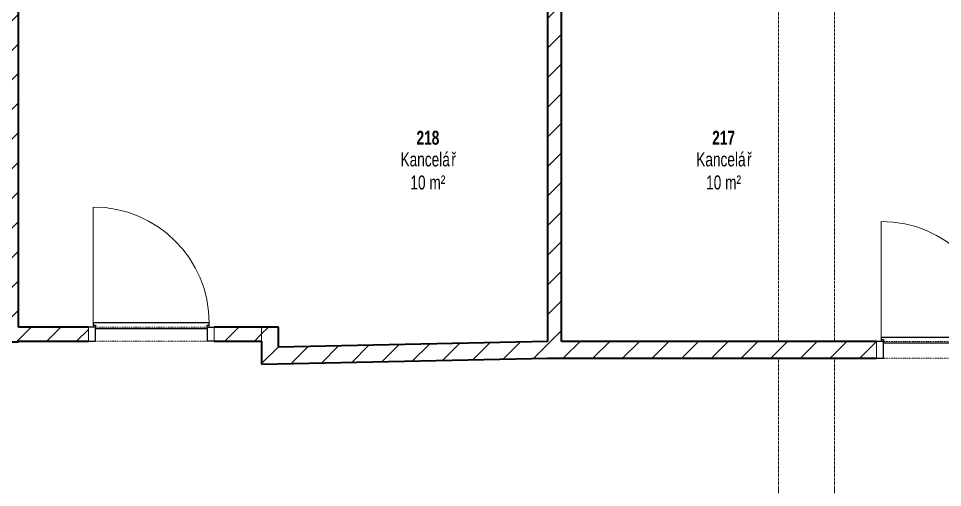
# Model space of a CAD drawing. Header units: millimetres. Extents: x 48671 to 278361, y -45352 to 20466.
# Drawn here: x 78250 to 84863, y -21236 to -17878 of the extents above; entities that cross this region are included whole.
import ezdxf

# ---------------------------------------------------------------- set-up
doc = ezdxf.new("R2010")
doc.units = ezdxf.units.MM
doc.linetypes.add('Dash dot dot', pattern=[5, 2, -1, 0, -1, 0, -1])
doc.linetypes.add('Čerchovaná se dvěma tečkami', pattern=[2.59, 1, -0.53, 0, -0.53, 0, -0.53])
for name, color, linetype, lineweight in [('A-AREA-IDEN', 2, 'Continuous', 9), ('A-DETL', 90, 'Continuous', 13), ('A-DOOR', 31, 'Continuous', 13), ('A-DOOR-FRAM', 31, 'Continuous', 25), ('A-WALL', 113, 'Continuous', 13), ('A-WALL-PATT', 111, 'Continuous', 35)]:
    doc.layers.add(name, color=color, linetype=linetype, lineweight=lineweight)
doc.styles.add('Arial_1', font='arial.ttf', dxfattribs={"width": 0.7, "height": 100})
doc.styles.add('Arial_B', font='arialbd.ttf', dxfattribs={"width": 0.7, "height": 100})
pattern_1 = [(45, (0, 0), (-106.06602, 106.06602), [])]

# ---------------------------------------------------------------- blocks, each defined once
blk = doc.blocks.new('DVERE_1k_oblozka - DD03_01_800x1970_koupelna-1935638-1NP_NÁVRH B')
at = {"layer": 'A-DOOR'}
for p, q in [((-415, 57.1), (-415, 917.1)), ((305, 87.1), (-305, 87.1)), ((415, 87.1), (415, 57.1)), ((-400, 57.1), (-450, 57.1)), ((-450, 57.1), (-450, -62.9)), ((-400, -62.9), (-400, 57.1)), ((450, 57.1), (400, 57.1)), ((400, 57.1), (400, -62.9)), ((450, -62.9), (450, 57.1)), ((-450, -62.9), (-400, -62.9)), ((400, -62.9), (450, -62.9))]:
    blk.add_line(p, q, dxfattribs=at)
at = {"layer": 'A-DOOR', "lineweight": 25}
for p, q in [((415, 87.1), (-415, 87.1)), ((-415, 87.1), (-415, 72.1)), ((-415, 72.1), (-400, 72.1)), ((-400, 72.1), (-400, 57.1)), ((400, 57.1), (400, 72.1)), ((400, 72.1), (415, 72.1)), ((415, 72.1), (415, 87.1)), ((-400, 47.1), (400, 47.1))]:
    blk.add_line(p, q, dxfattribs=at)
at = {"layer": 'A-DOOR', "linetype": 'Čerchovaná se dvěma tečkami'}
for p, q in [((-400, 57.1), (400, 57.1)), ((-400, -62.9), (400, -62.9))]:
    blk.add_line(p, q, dxfattribs=at)
at = {"layer": 'A-DOOR'}
blk.add_arc((-415, 87.1), 830, 360, 90, dxfattribs=at)
at = {"layer": 'A-DOOR-FRAM'}
for p, q in [((-400, 57.1), (-450, 57.1)), ((-400, -62.9), (-400, 57.1)), ((400, 57.1), (400, -62.9)), ((400, 57.1), (450, 57.1)), ((-450, -62.9), (-400, -62.9)), ((450, -62.9), (400, -62.9))]:
    blk.add_line(p, q, dxfattribs=at)
blk = doc.blocks.new('DVERE_1k_oblozka - DD03_01_800x1970_koupelna-1549521-1NP_NÁVRH B')
at = {"layer": 'A-DOOR'}
for p, q in [((-415, 47.1), (-415, 907.1)), ((305, 77.1), (-305, 77.1)), ((415, 77.1), (415, 47.1)), ((-400, 47.1), (-450, 47.1)), ((-450, 47.1), (-450, -52.9)), ((-400, -52.9), (-400, 47.1)), ((450, 47.1), (400, 47.1)), ((400, 47.1), (400, -52.9)), ((450, -52.9), (450, 47.1)), ((-450, -52.9), (-400, -52.9)), ((400, -52.9), (450, -52.9))]:
    blk.add_line(p, q, dxfattribs=at)
at = {"layer": 'A-DOOR', "lineweight": 25}
for p, q in [((415, 77.1), (-415, 77.1)), ((-415, 77.1), (-415, 62.1)), ((415, 62.1), (415, 77.1)), ((-415, 62.1), (-400, 62.1)), ((-400, 62.1), (-400, 47.1)), ((-400, 37.1), (400, 37.1)), ((400, 47.1), (400, 62.1)), ((400, 62.1), (415, 62.1))]:
    blk.add_line(p, q, dxfattribs=at)
at = {"layer": 'A-DOOR', "linetype": 'Čerchovaná se dvěma tečkami'}
for p, q in [((-400, 47.1), (400, 47.1)), ((-400, -52.9), (400, -52.9))]:
    blk.add_line(p, q, dxfattribs=at)
at = {"layer": 'A-DOOR'}
blk.add_arc((-415, 77.1), 830, 360, 90, dxfattribs=at)
at = {"layer": 'A-DOOR-FRAM'}
for p, q in [((-400, 47.1), (-450, 47.1)), ((-400, -52.9), (-400, 47.1)), ((400, 47.1), (400, -52.9)), ((400, 47.1), (450, 47.1)), ((-450, -52.9), (-400, -52.9)), ((450, -52.9), (400, -52.9))]:
    blk.add_line(p, q, dxfattribs=at)

msp = doc.modelspace()

# ---------------------------------------------------------------- hatches: boundary and pattern name
at = {"layer": 'A-WALL-PATT', "lineweight": 13}
h = msp.add_hatch(dxfattribs=at)
h.set_pattern_fill('FP_21', color=256, style=0, pattern_type=2)
h.set_pattern_definition(pattern_1)
h.paths.add_polyline_path([(78249.8, -20193), (78249.8, -17408.3), (78146.8, -17408.3), (78147.1, -17488.3), (78153.3, -17488.3), (78153.3, -17888.3), (77759.8, -17888.3), (77759.8, -20193)])
h = msp.add_hatch(dxfattribs=at)
h.set_pattern_fill('FP_21', color=256, style=0, pattern_type=2)
h.set_pattern_definition(pattern_1)
h.paths.add_polyline_path([(82136, -20310.9), (82136, -17408.3), (82036, -17408.3), (82036, -20310.9)])
h = msp.add_hatch(dxfattribs=at)
h.set_pattern_fill('FP_21', color=256, style=0, pattern_type=2)
h.set_pattern_definition(pattern_1)
h.paths.add_polyline_path([(79989.8, -20188), (79989.8, -20088), (79649.8, -20088), (79649.8, -20188)])
h.paths.add_polyline_path([(78249.8, -20188), (78749.8, -20188), (78749.8, -20088), (78249.8, -20088)])
h = msp.add_hatch(dxfattribs=at)
h.set_pattern_fill('FP_21', color=256, style=0, pattern_type=2)
h.set_pattern_definition(pattern_1)
h.paths.add_polyline_path([(79989.8, -20353.9), (80109.8, -20351.3), (80109.8, -20088), (79989.8, -20088), (79989.8, -20230.4)])
h = msp.add_hatch(dxfattribs=at)
h.set_pattern_fill('FP_21', color=256, style=0, pattern_type=2)
h.set_pattern_definition(pattern_1)
h.paths.add_polyline_path([(80109.8, -20351.3), (82036, -20311.1), (82036, -20191), (80109.8, -20231.3)])
h = msp.add_hatch(dxfattribs=at)
h.set_pattern_fill('FP_21', color=256, style=0, pattern_type=2)
h.set_pattern_definition(pattern_1)
h.paths.add_polyline_path([(86027.4, -20310.9), (86026.3, -20190.9), (85916, -20190.9), (85917, -20301.2), (85667, -20303.3), (85666, -20190.9), (85289.7, -20190.9), (85289.7, -20310.9)])
h.paths.add_polyline_path([(84389.7, -20310.9), (84389.7, -20190.9), (82136, -20190.9), (82136, -20310.9), (82234.6, -20310.9)])

# ---------------------------------------------------------------- linework, layer by layer
at = {"layer": 'A-DETL', "linetype": 'Dash dot dot'}
for p, q in [((83689.1, -17808.3), (83689.1, -20190.9)), ((84089.1, -17808.3), (84089.1, -20190.9)), ((83689.1, -20310.9), (83689.1, -22284.3)), ((84089.1, -20310.9), (84089.1, -22284.3))]:
    msp.add_line(p, q, dxfattribs=at)
at = {"layer": 'A-WALL', "lineweight": 35}
for p, q in [((78249.8, -20088), (78249.8, -17408.3)), ((82036, -17408.3), (82036, -20191)), ((82136, -20190.9), (82136, -17408.3)), ((78749.8, -20088), (78249.8, -20088)), ((80109.8, -20088), (79649.8, -20088)), ((80109.8, -20231.3), (80109.8, -20088)), ((77759.8, -20193), (78249.8, -20193)), ((78249.8, -20188), (78749.8, -20188)), ((78249.8, -20193), (78249.8, -20188)), ((79649.8, -20188), (79989.8, -20188)), ((79989.8, -20188), (79989.8, -20353.9)), ((82036, -20191), (80109.8, -20231.3)), ((84389.7, -20190.9), (82136, -20190.9)), ((79989.8, -20353.9), (82036, -20311.1)), ((82036, -20310.9), (84389.7, -20310.9))]:
    msp.add_line(p, q, dxfattribs=at)
at = {"layer": 'A-WALL'}
msp.add_line((79989.8, -20188), (79989.8, -20088), dxfattribs=at)

# ---------------------------------------------------------------- block references
at = {"layer": 'A-DOOR'}
for name, p in [('DVERE_1k_oblozka - DD03_01_800x1970_koupelna-1549521-1NP_NÁVRH B', (79199.8, -20135.2)), ('DVERE_1k_oblozka - DD03_01_800x1970_koupelna-1935638-1NP_NÁVRH B', (84839.7, -20248.1))]:
    msp.add_blockref(name, p, dxfattribs=at)

# ---------------------------------------------------------------- texts
at = {"layer": 'A-AREA-IDEN', "lineweight": 18, "char_height": 100, "attachment_point": 1}
for s, insert, width, style in [('218', (81098.4, -18681.6), 202.025, 'Arial_B'), ('217', (83214.8, -18681.6), 202.025, 'Arial_B'), ('Kancelá', (80983.8, -18836.9), 440.527, 'Arial_1'), ('\\fArial|b0|i0|c238|p34|;\\W.7;ř', (81347.2, -18836.9), 39.283, 'Arial_1'), ('Kancelá', (83100.2, -18836.9), 440.527, 'Arial_1'), ('\\fArial|b0|i0|c238|p34|;\\W.7;ř', (83463.7, -18836.9), 39.283, 'Arial_1'), ('10 m²', (81054.5, -19001.9), 308.65, 'Arial_1'), ('10 m²', (83170.9, -19001.9), 308.65, 'Arial_1')]:
    msp.add_mtext(s, dxfattribs=dict(at, insert=insert, width=width, style=style))

doc.saveas('drawing.dxf')
